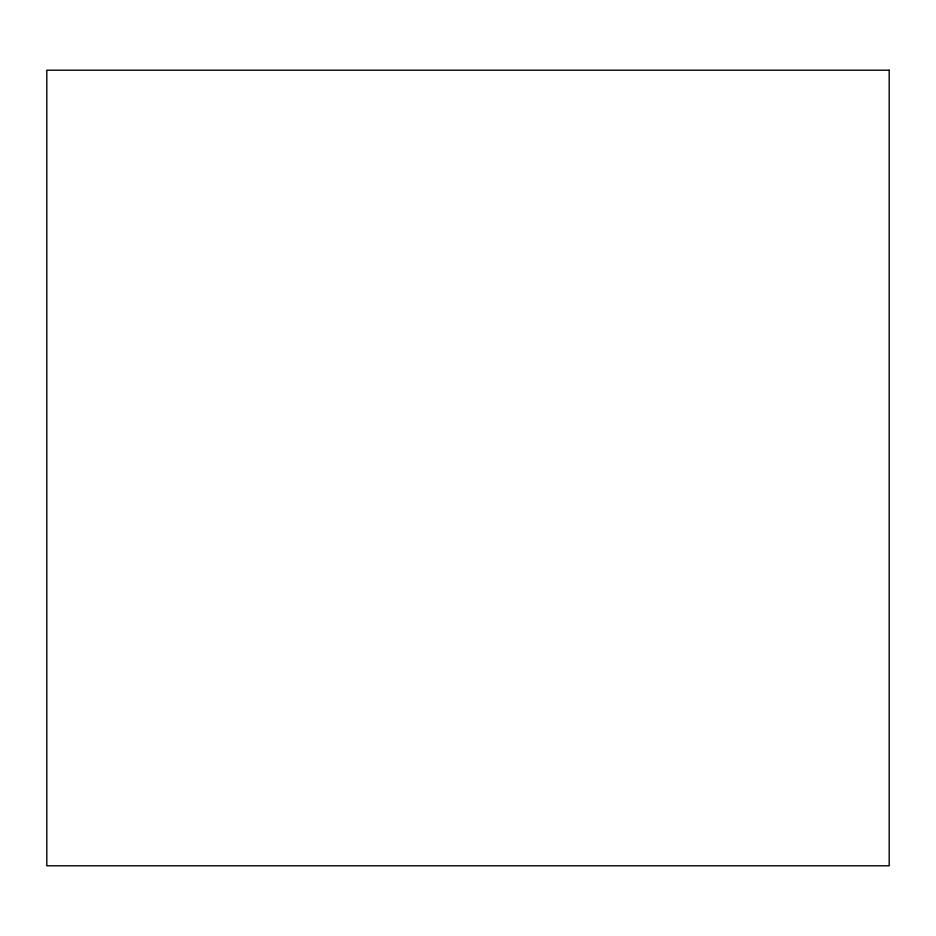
<?xml version="1.0" encoding="UTF-8"?>
<svg xmlns="http://www.w3.org/2000/svg" width="936" height="936" viewBox="0 0 936 936"><rect width="100%" height="100%" fill="white"/><g stroke="black" fill="none" stroke-linecap="round" stroke-linejoin="round"><path stroke-width="1.4" d="M889.2 70.2L46.8 70.2L46.8 865.8L889.2 865.8L889.2 70.2"/></g></svg>
